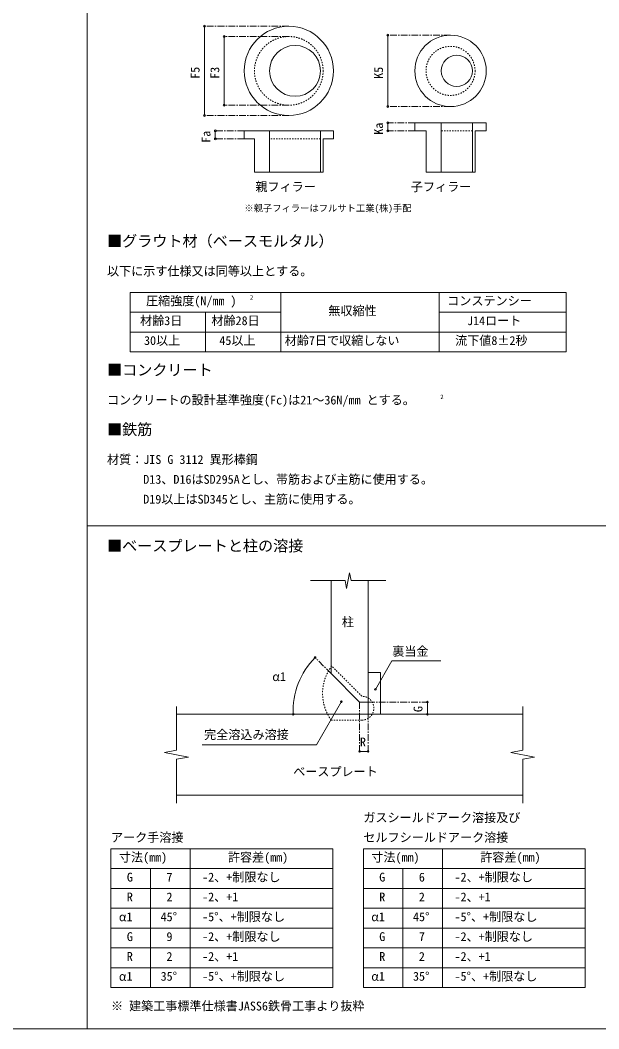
# Model space of a CAD drawing. Units: millimetres, scale not verified. Extents: x -29750 to 29507, y -17676 to 20635.
# Drawn here: x -11266 to -315, y -17676 to 1396 of the extents above; entities that cross this region are included whole.
import ezdxf
from ezdxf.enums import TextEntityAlignment as Align

# ---------------------------------------------------------------- set-up
doc = ezdxf.new("R2010")
doc.units = ezdxf.units.MM
doc.header["$LTSCALE"] = 30
doc.linetypes.add('USER1', pattern=[6.773333, 4.233333, -0.846667, 0.846667, -0.846667])
doc.linetypes.add('USER3', pattern=[1.693333, 0.846667, -0.846667])
doc.layers.add('0-2_0-8_文字', color=7, linetype='Continuous', lineweight=18)
doc.layers.add('0-3_0-0', color=7, linetype='Continuous', lineweight=9)
doc.styles.add('ＭＳ ゴシック', font='')
doc.styles.get('ＭＳ ゴシック').set_extended_font_data('MS Gothic')

msp = doc.modelspace()

# ---------------------------------------------------------------- linework, layer by layer
at = {"layer": '0-2_0-8_文字', "lineweight": 9}
for p, q in [((-9997.58, 10862.31), (-9997.58, -17675.56)), ((-3797.02, -544.73), (-3797.02, -696.57)), ((-3797.02, -544.73), (-2447.02, -544.73)), ((-3299.21, -544.69), (-3299.21, -1480.25)), ((-2708.58, -544.69), (-2708.58, -1480.25)), ((-2447.02, -544.73), (-2447.02, -696.57)), ((-7026.18, -696.57), (-5338.68, -696.57)), ((-7026.18, -696.57), (-7026.18, -848.44)), ((-6545.24, -696.57), (-6545.24, -1480.25)), ((-5583.37, -696.57), (-5583.37, -1480.25)), ((-5338.68, -696.57), (-5338.68, -848.44)), ((-3797.02, -696.57), (-3586.08, -696.57)), ((-3586.08, -696.57), (-3586.08, -1480.25)), ((-2657.96, -696.57), (-2657.96, -1480.25)), ((-2657.96, -696.57), (-2447.02, -696.57)), ((-6832.12, -848.44), (-7026.18, -848.44)), ((-6832.12, -848.44), (-6832.12, -1480.25)), ((-5532.74, -848.44), (-5532.74, -1480.25)), ((-5532.74, -848.44), (-5338.68, -848.44)), ((-5532.74, -1480.25), (-6832.12, -1480.25)), ((-2657.96, -1480.25), (-3586.08, -1480.25)), ((-9997.58, -8162.94), (-121.54, -8162.94)), ((-5380.1, -10959.2), (-5380.1, -9201.47)), ((-4682.16, -11496.23), (-4682.16, -9201.47)), ((-4843.07, -11496.23), (-5380.1, -10959.2)), ((-4682.16, -10937.87), (-4682.16, -11728.87)), ((-4682.16, -10937.87), (-4449.51, -10937.87)), ((-4449.51, -10937.87), (-4449.51, -11728.87)), ((-4843.07, -11496.23), (-4682.16, -11496.23)), ((-8306.26, -11728.87), (-1756, -11728.87)), ((-8306.26, -13258.4), (-1756, -13258.4))]:
    msp.add_line(p, q, dxfattribs=at)
at = {"layer": '0-2_0-8_文字', "color": 5, "linetype": 'USER1'}
for p, q in [((-6182.43, 1280.71), (-7778.61, 1280.71)), ((-6182.37, 1086.65), (-7405.81, 1086.65)), ((-3122.02, 1111.96), (-4306.89, 1111.96)), ((-6182.43, -212.73), (-7405.81, -212.73)), ((-3122.02, -238.04), (-4306.89, -238.04)), ((-6182.43, -406.79), (-7778.61, -406.79)), ((-3797.02, -544.73), (-4306.89, -544.73)), ((-7026.18, -696.57), (-7572.88, -696.57)), ((-3797.02, -696.57), (-4306.89, -696.57)), ((-7026.18, -848.44), (-7572.88, -848.44)), ((-5380.1, -10959.2), (-5684.48, -10654.82)), ((-4843.07, -11496.23), (-4843.07, -12428.75)), ((-4682.16, -11496.23), (-4682.16, -12428.75)), ((-4682.16, -11496.23), (-3560.29, -11496.23))]:
    msp.add_line(p, q, dxfattribs=at)
at = {"layer": '0-2_0-8_文字', "color": 5}
for p, q in [((-7778.61, -406.79), (-7778.61, 1280.71)), ((-7405.81, -212.73), (-7405.81, 1086.65)), ((-4306.89, -238.04), (-4306.89, 1111.96)), ((-4306.89, -696.57), (-4306.89, -544.73)), ((-7572.88, -848.44), (-7572.88, -696.57)), ((-9184.56, -3750.31), (-934.56, -3750.31)), ((-9184.56, -3750.31), (-9184.56, -4875.31)), ((-6334.56, -3750.31), (-6334.56, -4875.31)), ((-3334.56, -3750.31), (-3334.56, -4875.31)), ((-934.56, -3750.31), (-934.56, -4875.31)), ((-9184.56, -4125.31), (-6334.56, -4125.31)), ((-7759.56, -4125.31), (-7759.56, -4875.31)), ((-3334.56, -4125.31), (-934.56, -4125.31)), ((-9184.56, -4500.31), (-934.56, -4500.31)), ((-9184.56, -4875.31), (-934.56, -4875.31)), ((-4232.38, -10719.82), (-4542.57, -11257.09)), ((-3302.4, -10719.82), (-4232.38, -10719.82)), ((-8306.26, -12407.61), (-8306.26, -11578.87)), ((-5659.27, -12304.95), (-5187.51, -11487.82)), ((-3560.29, -11496.23), (-3560.29, -11728.87)), ((-1756, -12407.61), (-1756, -11578.87)), ((-7824.22, -12304.95), (-5659.27, -12304.95)), ((-8306.26, -13408.4), (-8306.26, -12579.66)), ((-4682.16, -12428.75), (-4843.07, -12428.75)), ((-1756, -13408.4), (-1756, -12579.66)), ((-9547.58, -14271.11), (-5347.58, -14271.11)), ((-9547.58, -14271.11), (-9547.58, -16896.11)), ((-8047.58, -14271.11), (-8047.58, -16896.11)), ((-5347.58, -14271.11), (-5347.58, -16896.11)), ((-4771.54, -14271.11), (-571.54, -14271.11)), ((-4771.54, -14271.11), (-4771.54, -16896.11)), ((-3271.54, -14271.11), (-3271.54, -16896.11)), ((-571.54, -14271.11), (-571.54, -16896.11)), ((-9547.58, -14646.11), (-5347.58, -14646.11)), ((-8797.58, -14646.11), (-8797.58, -16896.11)), ((-4771.54, -14646.11), (-571.54, -14646.11)), ((-4021.54, -14646.11), (-4021.54, -16896.11)), ((-9547.58, -15021.11), (-5347.58, -15021.11)), ((-4771.54, -15021.11), (-571.54, -15021.11)), ((-9547.58, -15396.11), (-5347.58, -15396.11)), ((-4771.54, -15396.11), (-571.54, -15396.11)), ((-9547.58, -15771.11), (-5347.58, -15771.11)), ((-4771.54, -15771.11), (-571.54, -15771.11)), ((-9547.58, -16146.11), (-5347.58, -16146.11)), ((-4771.54, -16146.11), (-571.54, -16146.11)), ((-9547.58, -16521.11), (-5347.58, -16521.11)), ((-4771.54, -16521.11), (-571.54, -16521.11)), ((-9547.58, -16896.11), (-5347.58, -16896.11)), ((-4771.54, -16896.11), (-571.54, -16896.11))]:
    msp.add_line(p, q, dxfattribs=at)
at = {"layer": '0-2_0-8_文字', "color": 5, "linetype": 'USER3'}
for p, q in [((-2708.58, -696.57), (-3299.21, -696.57)), ((-5583.37, -848.44), (-6545.24, -848.44))]:
    msp.add_line(p, q, dxfattribs=at)
at = {"layer": '0-2_0-8_文字', "linetype": 'USER3', "lineweight": 9}
for p, q in [((-4798.48, -11387.65), (-5370.22, -10815.91)), ((-4798.48, -11837.44), (-5380.1, -11837.44))]:
    msp.add_line(p, q, dxfattribs=at)
at = {"layer": '0-2_0-8_文字', "color": 5}
for points in [[(-5773.01, -9201.47), (-5116.64, -9201.47), (-5088.1, -9351.3), (-5031.02, -9051.65), (-5002.49, -9201.47), (-4346.12, -9201.47)], [(-8306.26, -12579.66), (-8080.44, -12536.65), (-8532.08, -12450.62), (-8306.26, -12407.61)], [(-1756, -12579.66), (-1530.17, -12536.65), (-1981.81, -12450.62), (-1756, -12407.61)]]:
    msp.add_lwpolyline(points, dxfattribs=at)
for centre in [(-7778.61, 1280.71), (-7405.81, 1086.65), (-4306.89, 1111.96), (-7405.81, -212.73), (-4306.89, -238.04), (-7778.61, -406.79), (-4306.89, -544.73), (-7572.88, -696.57), (-4306.89, -696.57), (-7572.88, -848.44)]:
    msp.add_circle(centre, 18.75, dxfattribs=at)
at = {"layer": '0-2_0-8_文字', "lineweight": 9}
for centre, radius in [((-6182.43, 436.96), 843.75), ((-3122.02, 436.96), 675), ((-6064.31, 436.96), 480.94), ((-3003.89, 436.96), 295.31)]:
    msp.add_circle(centre, radius, dxfattribs=at)
at = {"layer": '0-2_0-8_文字', "color": 5, "linetype": 'USER3'}
for centre, radius in [((-6182.43, 436.96), 649.69), ((-3122.02, 436.96), 464.06)]:
    msp.add_circle(centre, radius, dxfattribs=at)
at = {"layer": '0-2_0-8_文字', "color": 5}
for centre, radius, start, end in [((-4682.16, -11657.14), 1417.49, 135, 182.86755), ((-5684.48, -10654.82), 15, 90, 180), ((-5684.48, -10654.82), 15, 180, 270), ((-5684.48, -10654.82), 15, 0, 90), ((-5684.48, -10654.82), 15, 270, 360), ((-4542.57, -11257.09), 15, 90, 180), ((-4542.57, -11257.09), 15, 0, 90), ((-4542.57, -11257.09), 15, 180, 270), ((-4542.57, -11257.09), 15, 270, 360), ((-5187.51, -11487.82), 15, 90, 180), ((-5187.51, -11487.82), 15, 180, 270), ((-5187.51, -11487.82), 15, 0, 90), ((-5187.51, -11487.82), 15, 270, 360), ((-3560.29, -11496.23), 15, 90, 180), ((-3560.29, -11496.23), 15, 180, 270), ((-3560.29, -11496.23), 15, 0, 90), ((-3560.29, -11496.23), 15, 270, 360), ((-6097.87, -11728.05), 15, 90, 180), ((-6097.87, -11728.05), 15, 180, 270), ((-6097.87, -11728.05), 15, 0, 90), ((-6097.87, -11728.05), 15, 270, 360), ((-3560.29, -11728.87), 15, 90, 180), ((-3560.29, -11728.87), 15, 180, 270), ((-3560.29, -11728.87), 15, 0, 90), ((-3560.29, -11728.87), 15, 270, 360), ((-4843.07, -12428.75), 15, 90, 180), ((-4843.07, -12428.75), 15, 180, 270), ((-4843.07, -12428.75), 15, 0, 90), ((-4843.07, -12428.75), 15, 270, 360), ((-4682.16, -12428.75), 15, 90, 180), ((-4682.16, -12428.75), 15, 180, 270), ((-4682.16, -12428.75), 15, 0, 90), ((-4682.16, -12428.75), 15, 270, 360)]:
    msp.add_arc(centre, radius, start, end, dxfattribs=at)
at = {"layer": '0-2_0-8_文字', "linetype": 'USER3', "lineweight": 9}
for centre, radius, start, end in [((-4682.16, -11333.37), 860.93, 143.15099, 215.83765), ((-4798.48, -11612.55), 224.89, 270, 90)]:
    msp.add_arc(centre, radius, start, end, dxfattribs=at)
at = {"layer": '0-3_0-0'}
msp.add_line((-29749.66, -17675.56), (29506.58, -17675.56), dxfattribs=at)

# ---------------------------------------------------------------- texts
at = {"layer": '0-2_0-8_文字', "style": 'ＭＳ ゴシック'}
for s, p in [('F5', (-7820.91, 286.96)), ('F3', (-7448.11, 286.96)), ('K5', (-4349.19, 286.96)), ('Ka', (-4349.19, -770.65)), ('Fa', (-7615.18, -922.51)), ('G', (-3602.59, -11687.55))]:
    msp.add_text(s, height=167.6, rotation=90, dxfattribs=at).set_placement(p, align=Align.BOTTOM_LEFT)
for s, height, p in [('親フィラー', 167.6, (-6814.31, -1887.95)), ('子フィラー', 167.6, (-3872.02, -1887.95)), ('※親子フィラーはフルサト工業(株)手配', 125.7, (-7023.7, -2259.33)), ('■グラウト材（ベースモルタル）', 209.5, (-9622.58, -2947.44)), ('以下に示す仕様又は同等以上とする。', 167.6, (-9622.58, -3483.01)), ('圧縮強度(N/mm )', 167.6, (-8884.56, -4045.51)), ('2', 83.8, (-6918.47, -3914)), ('無収縮性', 167.6, (-5434.56, -4233.01)), ('コンステンシー', 167.6, (-3184.56, -4045.51)), ('材齢3日', 167.6, (-8997.06, -4420.51)), ('材齢28日', 167.6, (-7647.06, -4420.51)), ('J14ロート', 167.6, (-2809.56, -4420.51)), ('30以上', 167.6, (-8922.06, -4795.51)), ('45以上', 167.6, (-7497.06, -4795.51)), ('材齢7日で収縮しない', 167.6, (-6259.56, -4795.51)), ('流下値8±2秒', 167.6, (-3034.56, -4795.51)), ('■コンクリート', 209.5, (-9622.58, -5384.94)), ('コンクリートの設計基準強度(Fc)は21～36N/mm とする。', 167.6, (-9622.58, -5920.51)), ('2', 83.8, (-3315.87, -5793.1)), ('■鉄筋', 209.5, (-9622.58, -6509.94)), ('材質：JIS G 3112 異形棒鋼', 167.6, (-9622.58, -7045.51)), ('\u3000\u3000\u3000D13、D16はSD295Aとし、帯筋および主筋に使用する。', 167.6, (-9622.58, -7420.51)), ('\u3000\u3000\u3000D19以上はSD345とし、主筋に使用する。', 167.6, (-9622.58, -7795.51)), ('■ベースプレートと柱の溶接', 209.5, (-9622.58, -8710.06)), ('柱', 167.6, (-5178.54, -10118.04)), ('裏当金', 167.6, (-4224.62, -10672.42)), ('α1', 167.6, (-6494.22, -11149.62)), ('完全溶込み溶接', 167.6, (-7784.61, -12248.45)), ('R', 167.6, (-4836.78, -12386.19)), ('ベースプレート', 167.6, (-6099.22, -12947.36)), ('ガスシールドアーク溶接及び', 167.6, (-4771.54, -13816.31)), ('アーク手溶接', 167.6, (-9547.58, -14191.31)), ('セルフシールドアーク溶接', 167.6, (-4771.54, -14191.31)), ('寸法(mm)', 167.6, (-9397.58, -14566.31)), ('許容差(mm)', 167.6, (-7335.08, -14566.31)), ('寸法(mm)', 167.6, (-4621.54, -14566.31)), ('許容差(mm)', 167.6, (-2559.04, -14566.31)), ('G', 167.6, (-9247.58, -14941.31)), ('7', 167.6, (-8497.58, -14941.31)), ('-2、+制限なし', 167.6, (-7822.58, -14941.31)), ('G', 167.6, (-4471.54, -14941.31)), ('6', 167.6, (-3721.54, -14941.31)), ('-2、+制限なし', 167.6, (-3046.54, -14941.31)), ('R', 167.6, (-9247.58, -15316.31)), ('2', 167.6, (-8497.58, -15316.31)), ('-2、+1', 167.6, (-7822.58, -15316.31)), ('R', 167.6, (-4471.54, -15316.31)), ('2', 167.6, (-3721.54, -15316.31)), ('-2、+1', 167.6, (-3046.54, -15316.31)), ('α1', 167.6, (-9397.58, -15691.31)), ('45°', 167.6, (-8608.39, -15691.31)), ('-5°、+制限なし', 167.6, (-7822.58, -15691.31)), ('α1', 167.6, (-4621.54, -15691.31)), ('45°', 167.6, (-3832.35, -15691.31)), ('-5°、+制限なし', 167.6, (-3046.54, -15691.31)), ('-2、+制限なし', 167.6, (-7822.58, -16066.31)), ('-2、+制限なし', 167.6, (-3046.54, -16066.31)), ('G', 167.6, (-9247.58, -16066.31)), ('9', 167.6, (-8497.58, -16066.31)), ('G', 167.6, (-4471.54, -16066.31)), ('7', 167.6, (-3721.54, -16066.31)), ('R', 167.6, (-9247.58, -16441.31)), ('2', 167.6, (-8497.58, -16441.31)), ('-2、+1', 167.6, (-7822.58, -16441.31)), ('R', 167.6, (-4471.54, -16441.31)), ('2', 167.6, (-3721.54, -16441.31)), ('-2、+1', 167.6, (-3046.54, -16441.31)), ('35°', 167.6, (-8608.39, -16816.31)), ('-5°、+制限なし', 167.6, (-7822.58, -16816.31)), ('35°', 167.6, (-3832.35, -16816.31)), ('-5°、+制限なし', 167.6, (-3046.54, -16816.31)), ('α1', 167.6, (-9397.58, -16816.31)), ('α1', 167.6, (-4621.54, -16816.31)), ('※ 建築工事標準仕様書JASS6鉄骨工事より抜粋', 167.6, (-9547.58, -17378.81))]:
    msp.add_text(s, height=height, dxfattribs=at).set_placement(p, align=Align.BOTTOM_LEFT)

doc.saveas('drawing.dxf')
